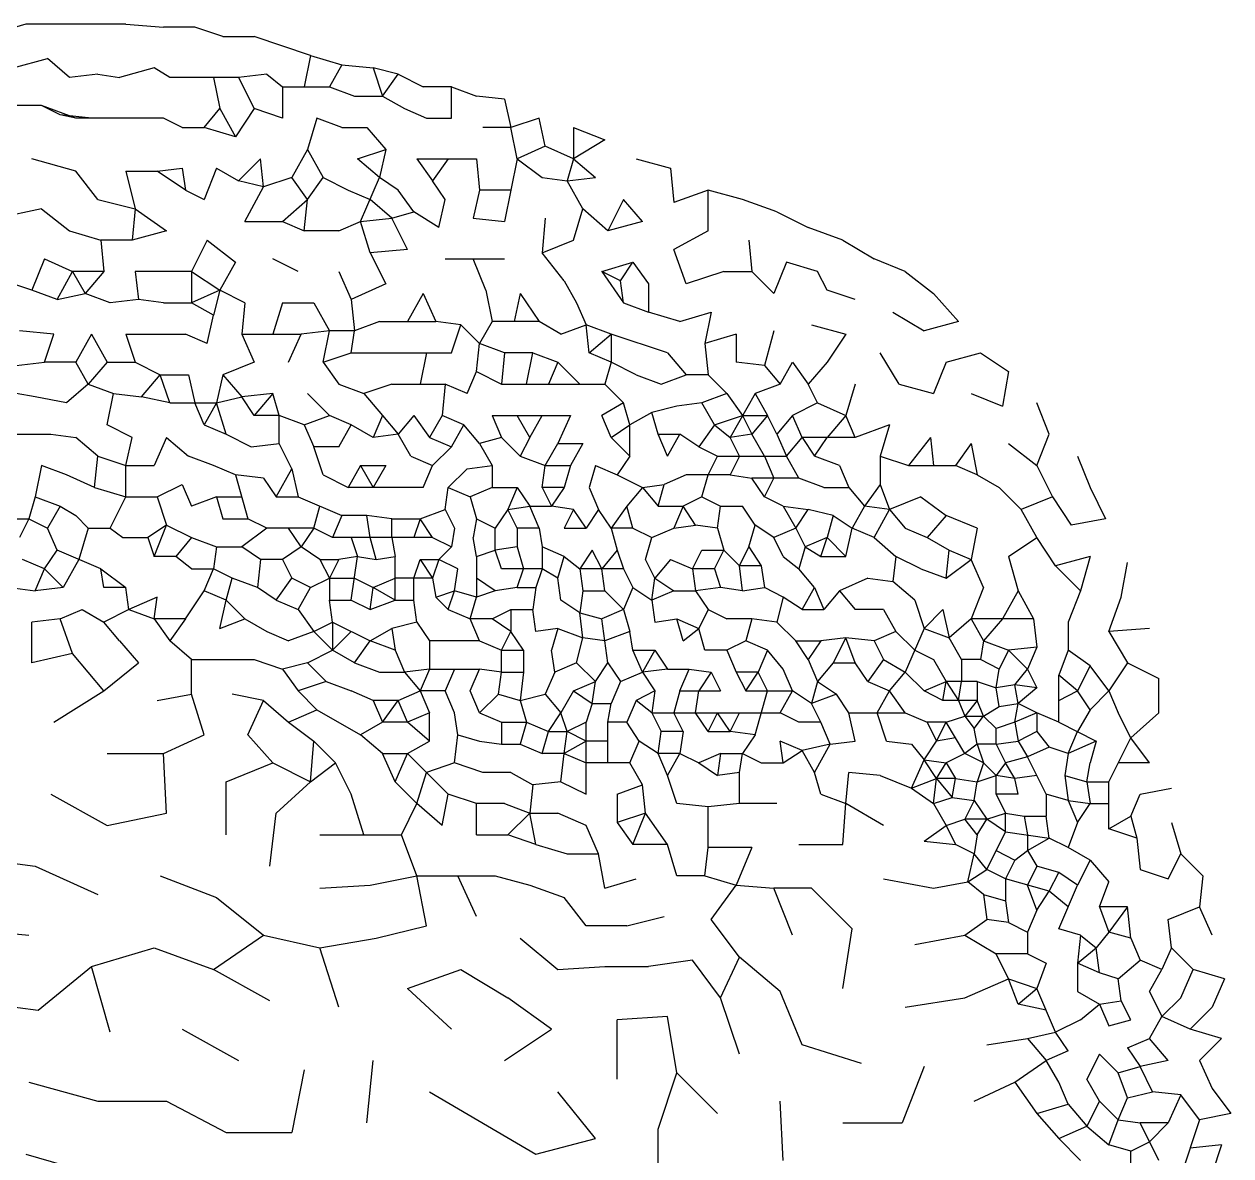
# Model space of a CAD drawing. Extents: x 102 to 1205, y 1 to 1186.
# Drawn here: x 560.5 to 946, y 824.5 to 1186 of the extents above; entities that cross this region are included whole.
import ezdxf

# ---------------------------------------------------------------- set-up
doc = ezdxf.new("R2010")
doc.units = 0
doc.layers.add('SKETCH', color=1, linetype='CONTINUOUS')

msp = doc.modelspace()

# ---------------------------------------------------------------- linework, layer by layer
at = {"layer": 'SKETCH'}
for p, q in [((561, 1186), (551, 1183)), ((593, 1186), (561, 1186)), ((593, 1186), (605, 1185)), ((615, 1185), (605, 1185)), ((624, 1182), (615, 1185)), ((624, 1182), (634, 1182)), ((652, 1176), (634, 1182)), ((652, 1176), (650, 1166)), ((652, 1176), (662, 1173)), ((557, 1172), (568, 1175)), ((575, 1169), (568, 1175)), ((602, 1172), (591, 1169)), ((607, 1169), (602, 1172)), ((662, 1173), (658, 1166)), ((662, 1173), (672, 1172)), ((680, 1170), (672, 1172)), ((672, 1172), (675, 1163)), ((584, 1170), (575, 1169)), ((584, 1170), (591, 1169)), ((629, 1169), (607, 1169)), ((621, 1169), (623, 1159)), ((638, 1170), (629, 1169)), ((629, 1169), (634, 1159)), ((638, 1170), (643, 1166)), ((675, 1163), (680, 1170)), ((680, 1170), (688, 1166)), ((643, 1166), (658, 1166)), ((643, 1166), (643, 1156)), ((658, 1166), (666, 1163)), ((697, 1166), (688, 1166)), ((697, 1156), (697, 1166)), ((697, 1166), (705, 1163)), ((666, 1163), (675, 1163)), ((675, 1163), (682, 1159)), ((714, 1162), (705, 1163)), ((714, 1162), (716, 1153)), ((566, 1160), (537, 1160)), ((577, 1156), (566, 1160)), ((572, 1157), (566, 1160)), ((577, 1156), (572, 1157)), ((582, 1156), (572, 1157)), ((618, 1153), (623, 1159)), ((623, 1159), (628, 1150)), ((634, 1159), (628, 1150)), ((643, 1156), (634, 1159)), ((682, 1159), (689, 1156)), ((605, 1156), (577, 1156)), ((611, 1153), (605, 1156)), ((611, 1153), (618, 1153)), ((628, 1150), (618, 1153)), ((654, 1156), (651, 1146)), ((662, 1153), (654, 1156)), ((662, 1153), (670, 1153)), ((670, 1153), (676, 1146)), ((689, 1156), (697, 1156)), ((716, 1153), (707, 1153)), ((725, 1156), (716, 1153)), ((718, 1143), (716, 1153)), ((727, 1147), (725, 1156)), ((736, 1153), (736, 1143)), ((736, 1153), (746, 1149)), ((746, 1149), (736, 1143)), ((651, 1146), (646, 1137)), ((651, 1146), (656, 1137)), ((667, 1143), (676, 1146)), ((676, 1146), (674, 1137)), ((727, 1147), (718, 1143)), ((736, 1143), (727, 1147)), ((577, 1139), (563, 1143)), ((636, 1143), (629, 1136)), ((637, 1134), (636, 1143)), ((674, 1137), (667, 1143)), ((686, 1143), (691, 1136)), ((686, 1143), (705, 1143)), ((696, 1143), (691, 1136)), ((705, 1143), (706, 1133)), ((718, 1143), (714, 1123)), ((718, 1143), (726, 1137)), ((736, 1143), (734, 1136)), ((736, 1143), (743, 1137)), ((756, 1143), (767, 1140)), ((584, 1130), (577, 1139)), ((593, 1139), (603, 1139)), ((593, 1139), (596, 1127)), ((603, 1139), (611, 1140)), ((612, 1133), (603, 1139)), ((611, 1140), (612, 1133)), ((622, 1140), (618, 1130)), ((622, 1140), (629, 1136)), ((767, 1140), (768, 1129)), ((637, 1134), (629, 1136)), ((631, 1123), (637, 1134)), ((646, 1137), (637, 1134)), ((651, 1130), (646, 1137)), ((651, 1130), (656, 1137)), ((656, 1137), (664, 1133)), ((668, 1123), (674, 1137)), ((680, 1133), (674, 1137)), ((695, 1130), (691, 1136)), ((726, 1137), (734, 1136)), ((734, 1136), (743, 1137)), ((739, 1127), (734, 1136)), ((584, 1130), (596, 1127)), ((612, 1133), (618, 1130)), ((643, 1123), (651, 1130)), ((650, 1120), (651, 1130)), ((664, 1133), (671, 1130)), ((678, 1124), (671, 1130)), ((685, 1126), (680, 1133)), ((693, 1121), (695, 1130)), ((706, 1133), (704, 1124)), ((716, 1133), (706, 1133)), ((752, 1130), (747, 1120)), ((758, 1123), (752, 1130)), ((779, 1133), (768, 1129)), ((779, 1120), (779, 1133)), ((790, 1130), (779, 1133)), ((801, 1126), (790, 1130)), ((566, 1127), (552, 1124)), ((566, 1127), (575, 1120)), ((596, 1127), (595, 1117)), ((596, 1127), (606, 1120)), ((678, 1124), (685, 1126)), ((693, 1121), (685, 1126)), ((736, 1117), (739, 1127)), ((747, 1120), (739, 1127)), ((801, 1126), (811, 1121)), ((631, 1123), (643, 1123)), ((643, 1123), (650, 1120)), ((661, 1120), (668, 1123)), ((668, 1123), (678, 1124)), ((671, 1113), (668, 1123)), ((683, 1114), (678, 1124)), ((704, 1124), (714, 1123)), ((727, 1124), (726, 1113)), ((758, 1123), (747, 1120)), ((575, 1120), (585, 1117)), ((606, 1120), (595, 1117)), ((661, 1120), (650, 1120)), ((779, 1120), (768, 1114)), ((822, 1117), (811, 1121)), ((595, 1117), (585, 1117)), ((585, 1117), (586, 1107)), ((619, 1117), (614, 1107)), ((619, 1117), (628, 1110)), ((726, 1113), (736, 1117)), ((792, 1117), (793, 1107)), ((822, 1117), (832, 1111)), ((567, 1111), (563, 1101)), ((567, 1111), (576, 1107)), ((648, 1107), (640, 1111)), ((683, 1114), (671, 1113)), ((671, 1113), (676, 1103)), ((695, 1111), (714, 1111)), ((708, 1101), (704, 1111)), ((733, 1104), (726, 1113)), ((772, 1103), (768, 1114)), ((842, 1107), (832, 1111)), ((571, 1098), (576, 1107)), ((586, 1107), (576, 1107)), ((576, 1107), (580, 1100)), ((586, 1107), (580, 1100)), ((596, 1107), (597, 1098)), ((614, 1107), (596, 1107)), ((614, 1107), (614, 1097)), ((614, 1107), (623, 1101)), ((628, 1110), (623, 1101)), ((661, 1107), (665, 1098)), ((745, 1107), (755, 1110)), ((745, 1107), (752, 1097)), ((751, 1104), (745, 1107)), ((751, 1104), (755, 1110)), ((755, 1110), (760, 1103)), ((784, 1107), (772, 1103)), ((784, 1107), (793, 1107)), ((800, 1100), (793, 1107)), ((804, 1110), (800, 1100)), ((814, 1107), (804, 1110)), ((817, 1101), (814, 1107)), ((842, 1107), (851, 1100)), ((563, 1101), (554, 1104)), ((676, 1103), (665, 1098)), ((733, 1104), (737, 1097)), ((752, 1097), (751, 1104)), ((760, 1103), (760, 1094)), ((571, 1098), (563, 1101)), ((571, 1098), (580, 1100)), ((588, 1097), (580, 1100)), ((623, 1101), (614, 1097)), ((623, 1101), (621, 1093)), ((631, 1097), (623, 1101)), ((688, 1100), (683, 1091)), ((688, 1100), (692, 1091)), ((708, 1101), (710, 1091)), ((719, 1100), (717, 1091)), ((719, 1100), (725, 1091)), ((826, 1098), (817, 1101)), ((851, 1100), (859, 1091)), ((597, 1098), (588, 1097)), ((605, 1097), (597, 1098)), ((605, 1097), (614, 1097)), ((621, 1093), (614, 1097)), ((631, 1097), (630, 1087)), ((643, 1097), (640, 1087)), ((643, 1097), (653, 1097)), ((653, 1097), (658, 1088)), ((665, 1098), (666, 1088)), ((737, 1097), (740, 1090)), ((752, 1097), (760, 1094)), ((619, 1084), (621, 1093)), ((674, 1091), (666, 1088)), ((674, 1091), (692, 1091)), ((700, 1090), (692, 1091)), ((710, 1091), (706, 1084)), ((725, 1091), (710, 1091)), ((732, 1087), (725, 1091)), ((770, 1091), (760, 1094)), ((770, 1091), (780, 1094)), ((780, 1094), (778, 1084)), ((838, 1094), (848, 1088)), ((859, 1091), (848, 1088)), ((570, 1087), (559, 1088)), ((658, 1088), (649, 1087)), ((656, 1078), (658, 1088)), ((666, 1088), (658, 1088)), ((665, 1081), (666, 1088)), ((697, 1081), (700, 1090)), ((706, 1084), (700, 1090)), ((732, 1087), (740, 1090)), ((748, 1087), (740, 1090)), ((741, 1081), (740, 1090)), ((800, 1088), (797, 1077)), ((812, 1090), (823, 1087)), ((567, 1078), (570, 1087)), ((582, 1087), (577, 1078)), ((582, 1087), (587, 1078)), ((593, 1087), (596, 1078)), ((593, 1087), (612, 1087)), ((619, 1084), (612, 1087)), ((630, 1087), (634, 1078)), ((630, 1087), (649, 1087)), ((645, 1078), (649, 1087)), ((705, 1075), (706, 1084)), ((714, 1081), (706, 1084)), ((741, 1081), (748, 1087)), ((748, 1087), (748, 1078)), ((766, 1081), (748, 1087)), ((788, 1087), (778, 1084)), ((778, 1084), (779, 1074)), ((788, 1087), (788, 1078)), ((823, 1087), (817, 1078)), ((656, 1078), (665, 1081)), ((665, 1081), (697, 1081)), ((689, 1081), (687, 1071)), ((714, 1081), (713, 1071)), ((723, 1081), (714, 1081)), ((721, 1071), (723, 1081)), ((723, 1081), (731, 1078)), ((748, 1078), (741, 1081)), ((766, 1081), (772, 1074)), ((840, 1071), (834, 1081)), ((855, 1078), (866, 1081)), ((866, 1081), (875, 1075)), ((558, 1077), (567, 1078)), ((577, 1078), (567, 1078)), ((581, 1071), (577, 1078)), ((587, 1078), (581, 1071)), ((587, 1078), (596, 1078)), ((596, 1078), (604, 1074)), ((634, 1078), (624, 1074)), ((656, 1078), (661, 1071)), ((731, 1078), (728, 1071)), ((738, 1071), (731, 1078)), ((748, 1078), (746, 1071)), ((756, 1074), (748, 1078)), ((797, 1077), (788, 1078)), ((797, 1077), (802, 1071)), ((802, 1071), (806, 1078)), ((806, 1078), (811, 1071)), ((817, 1078), (811, 1071)), ((855, 1078), (851, 1068)), ((598, 1067), (604, 1074)), ((604, 1074), (613, 1074)), ((607, 1065), (604, 1074)), ((613, 1074), (615, 1065)), ((624, 1074), (622, 1065)), ((624, 1074), (630, 1067)), ((702, 1068), (705, 1075)), ((705, 1075), (713, 1071)), ((756, 1074), (764, 1071)), ((764, 1071), (772, 1074)), ((779, 1074), (772, 1074)), ((779, 1074), (785, 1068)), ((875, 1075), (873, 1064)), ((564, 1067), (558, 1068)), ((581, 1071), (574, 1065)), ((581, 1071), (589, 1068)), ((587, 1058), (589, 1068)), ((589, 1068), (598, 1067)), ((640, 1068), (630, 1067)), ((640, 1068), (634, 1061)), ((642, 1061), (640, 1068)), ((651, 1068), (658, 1061)), ((661, 1071), (669, 1068)), ((678, 1071), (669, 1068)), ((669, 1068), (675, 1061)), ((678, 1071), (695, 1071)), ((695, 1071), (694, 1061)), ((702, 1068), (695, 1071)), ((713, 1071), (746, 1071)), ((752, 1065), (746, 1071)), ((785, 1068), (777, 1065)), ((785, 1068), (790, 1061)), ((794, 1068), (786, 1054)), ((802, 1071), (794, 1068)), ((794, 1068), (798, 1061)), ((814, 1065), (811, 1071)), ((826, 1071), (823, 1061)), ((840, 1071), (851, 1068)), ((863, 1068), (873, 1064)), ((574, 1065), (564, 1067)), ((607, 1065), (598, 1067)), ((607, 1065), (622, 1065)), ((618, 1058), (615, 1065)), ((622, 1065), (618, 1058)), ((622, 1065), (630, 1067)), ((625, 1055), (622, 1065)), ((634, 1061), (630, 1067)), ((752, 1065), (745, 1061)), ((754, 1058), (752, 1065)), ((769, 1064), (761, 1062)), ((777, 1065), (769, 1064)), ((781, 1058), (777, 1065)), ((814, 1065), (806, 1061)), ((814, 1065), (823, 1061)), ((888, 1055), (884, 1065)), ((642, 1061), (634, 1061)), ((642, 1052), (642, 1061)), ((650, 1058), (642, 1061)), ((650, 1058), (658, 1061)), ((665, 1058), (658, 1061)), ((675, 1061), (672, 1054)), ((675, 1061), (680, 1055)), ((685, 1061), (680, 1055)), ((685, 1061), (690, 1054)), ((694, 1061), (690, 1054)), ((701, 1058), (694, 1061)), ((710, 1061), (713, 1054)), ((710, 1061), (735, 1061)), ((722, 1054), (718, 1061)), ((722, 1054), (726, 1061)), ((735, 1061), (731, 1052)), ((748, 1054), (745, 1061)), ((761, 1062), (754, 1058)), ((763, 1055), (761, 1062)), ((781, 1058), (790, 1061)), ((790, 1061), (793, 1055)), ((790, 1061), (798, 1061)), ((798, 1061), (793, 1055)), ((801, 1055), (798, 1061)), ((806, 1061), (801, 1055)), ((809, 1054), (806, 1061)), ((823, 1061), (817, 1054)), ((826, 1054), (823, 1061)), ((595, 1054), (587, 1058)), ((618, 1058), (625, 1055)), ((650, 1058), (653, 1051)), ((661, 1051), (665, 1058)), ((672, 1054), (665, 1058)), ((697, 1051), (701, 1058)), ((706, 1052), (701, 1058)), ((748, 1054), (754, 1058)), ((754, 1048), (754, 1058)), ((781, 1058), (776, 1051)), ((781, 1058), (786, 1054)), ((837, 1058), (826, 1054)), ((837, 1058), (834, 1048)), ((551, 1055), (569, 1055)), ((569, 1055), (577, 1054)), ((584, 1048), (577, 1054)), ((593, 1045), (595, 1054)), ((606, 1054), (602, 1045)), ((606, 1054), (613, 1048)), ((625, 1055), (633, 1051)), ((680, 1055), (672, 1054)), ((684, 1048), (680, 1055)), ((690, 1054), (697, 1051)), ((713, 1054), (706, 1052)), ((719, 1048), (713, 1054)), ((722, 1054), (719, 1048)), ((754, 1048), (748, 1054)), ((766, 1048), (763, 1055)), ((763, 1055), (770, 1055)), ((766, 1048), (770, 1055)), ((776, 1051), (770, 1055)), ((793, 1055), (786, 1054)), ((789, 1048), (786, 1054)), ((797, 1048), (793, 1055)), ((801, 1055), (804, 1048)), ((804, 1048), (809, 1054)), ((809, 1054), (813, 1048)), ((826, 1054), (809, 1054)), ((813, 1048), (817, 1054)), ((850, 1054), (843, 1045)), ((850, 1054), (851, 1045)), ((884, 1045), (888, 1055)), ((633, 1051), (642, 1052)), ((646, 1044), (642, 1052)), ((656, 1042), (653, 1051)), ((661, 1051), (653, 1051)), ((691, 1045), (697, 1051)), ((706, 1052), (710, 1045)), ((727, 1045), (731, 1052)), ((731, 1052), (739, 1052)), ((739, 1052), (735, 1045)), ((776, 1051), (782, 1048)), ((863, 1052), (858, 1045)), ((863, 1052), (865, 1042)), ((875, 1052), (884, 1045)), ((566, 1045), (564, 1035)), ((574, 1042), (566, 1045)), ((583, 1038), (584, 1048)), ((584, 1048), (593, 1045)), ((593, 1035), (593, 1045)), ((593, 1045), (602, 1045)), ((621, 1045), (613, 1048)), ((628, 1042), (621, 1045)), ((668, 1045), (664, 1038)), ((668, 1045), (676, 1045)), ((668, 1045), (672, 1038)), ((676, 1045), (672, 1038)), ((684, 1048), (691, 1045)), ((688, 1038), (691, 1045)), ((702, 1044), (710, 1045)), ((710, 1045), (710, 1038)), ((719, 1048), (727, 1045)), ((726, 1038), (727, 1045)), ((727, 1045), (735, 1045)), ((735, 1045), (733, 1038)), ((743, 1045), (741, 1038)), ((743, 1045), (750, 1042)), ((754, 1048), (750, 1042)), ((779, 1042), (782, 1048)), ((782, 1048), (804, 1048)), ((789, 1048), (786, 1042)), ((797, 1048), (800, 1041)), ((808, 1041), (804, 1048)), ((821, 1045), (813, 1048)), ((821, 1045), (824, 1038)), ((834, 1048), (834, 1039)), ((834, 1048), (843, 1045)), ((843, 1045), (858, 1045)), ((865, 1042), (858, 1045)), ((884, 1045), (889, 1035)), ((897, 1048), (901, 1038)), ((583, 1038), (574, 1042)), ((628, 1042), (632, 1028)), ((637, 1041), (628, 1042)), ((637, 1041), (641, 1035)), ((641, 1035), (646, 1044)), ((646, 1044), (648, 1035)), ((656, 1042), (664, 1038)), ((702, 1044), (696, 1038)), ((750, 1042), (758, 1038)), ((772, 1042), (765, 1039)), ((786, 1042), (772, 1042)), ((777, 1035), (779, 1042)), ((786, 1042), (793, 1041)), ((797, 1035), (793, 1041)), ((808, 1041), (793, 1041)), ((797, 1035), (800, 1041)), ((816, 1038), (808, 1041)), ((865, 1042), (872, 1038)), ((583, 1038), (593, 1035)), ((603, 1035), (611, 1039)), ((611, 1039), (614, 1032)), ((688, 1038), (664, 1038)), ((695, 1031), (696, 1038)), ((696, 1038), (703, 1035)), ((710, 1038), (703, 1035)), ((710, 1038), (718, 1038)), ((718, 1038), (715, 1031)), ((718, 1038), (722, 1032)), ((726, 1038), (729, 1032)), ((733, 1038), (726, 1038)), ((733, 1038), (729, 1032)), ((741, 1038), (744, 1031)), ((758, 1038), (753, 1032)), ((758, 1038), (765, 1039)), ((758, 1038), (763, 1032)), ((763, 1032), (765, 1039)), ((816, 1038), (824, 1038)), ((824, 1038), (829, 1032)), ((834, 1039), (829, 1032)), ((834, 1039), (837, 1031)), ((872, 1038), (879, 1031)), ((901, 1038), (906, 1028)), ((564, 1035), (562, 1028)), ((564, 1035), (572, 1032)), ((588, 1025), (593, 1035)), ((593, 1035), (603, 1035)), ((603, 1035), (606, 1026)), ((622, 1035), (614, 1032)), ((622, 1035), (624, 1028)), ((622, 1035), (630, 1035)), ((641, 1035), (648, 1035)), ((648, 1035), (662, 1029)), ((703, 1035), (705, 1028)), ((777, 1035), (771, 1032)), ((777, 1035), (783, 1032)), ((803, 1032), (797, 1035)), ((847, 1035), (837, 1031)), ((847, 1035), (855, 1029)), ((889, 1035), (879, 1031)), ((889, 1035), (895, 1026)), ((572, 1032), (568, 1025)), ((572, 1032), (577, 1029)), ((653, 1025), (655, 1032)), ((687, 1028), (695, 1031)), ((695, 1031), (698, 1025)), ((715, 1031), (711, 1025)), ((715, 1031), (722, 1032)), ((718, 1025), (715, 1031)), ((725, 1025), (722, 1032)), ((722, 1032), (729, 1032)), ((736, 1031), (729, 1032)), ((736, 1031), (733, 1025)), ((740, 1025), (736, 1031)), ((744, 1031), (740, 1025)), ((748, 1025), (744, 1031)), ((753, 1032), (748, 1025)), ((755, 1025), (753, 1032)), ((763, 1032), (771, 1032)), ((771, 1032), (768, 1025)), ((775, 1026), (771, 1032)), ((782, 1025), (783, 1032)), ((783, 1032), (790, 1032)), ((794, 1026), (790, 1032)), ((803, 1032), (807, 1025)), ((803, 1032), (811, 1031)), ((807, 1025), (811, 1031)), ((819, 1029), (811, 1031)), ((829, 1032), (825, 1025)), ((837, 1031), (829, 1032)), ((832, 1022), (837, 1031)), ((837, 1031), (842, 1025)), ((884, 1022), (879, 1031)), ((555, 1028), (562, 1028)), ((562, 1028), (559, 1022)), ((562, 1028), (568, 1025)), ((577, 1029), (581, 1025)), ((606, 1026), (600, 1022)), ((602, 1016), (606, 1026)), ((606, 1026), (614, 1022)), ((624, 1028), (632, 1028)), ((638, 1025), (632, 1028)), ((662, 1029), (659, 1022)), ((670, 1029), (662, 1029)), ((678, 1028), (670, 1029)), ((671, 1022), (670, 1029)), ((678, 1028), (687, 1028)), ((678, 1022), (678, 1028)), ((687, 1028), (685, 1022)), ((691, 1022), (687, 1028)), ((705, 1028), (704, 1022)), ((705, 1028), (711, 1025)), ((768, 1025), (775, 1026)), ((782, 1025), (775, 1026)), ((792, 1019), (794, 1026)), ((800, 1022), (794, 1026)), ((819, 1029), (817, 1022)), ((819, 1029), (825, 1025)), ((855, 1029), (849, 1022)), ((865, 1025), (855, 1029)), ((906, 1028), (895, 1026)), ((571, 1018), (568, 1025)), ((581, 1025), (578, 1015)), ((581, 1025), (588, 1025)), ((588, 1025), (592, 1022)), ((592, 1022), (600, 1022)), ((600, 1022), (602, 1016)), ((614, 1022), (609, 1016)), ((614, 1022), (622, 1019)), ((638, 1025), (630, 1019)), ((653, 1025), (638, 1025)), ((649, 1019), (645, 1025)), ((653, 1025), (649, 1019)), ((659, 1022), (653, 1025)), ((691, 1022), (659, 1022)), ((665, 1022), (667, 1016)), ((673, 1015), (671, 1022)), ((678, 1022), (679, 1016)), ((691, 1022), (697, 1019)), ((698, 1025), (697, 1019)), ((705, 1016), (704, 1022)), ((711, 1018), (711, 1025)), ((725, 1025), (718, 1025)), ((718, 1025), (718, 1019)), ((725, 1025), (726, 1019)), ((733, 1025), (740, 1025)), ((755, 1025), (748, 1025)), ((748, 1025), (750, 1018)), ((755, 1025), (761, 1022)), ((759, 1015), (761, 1022)), ((761, 1022), (768, 1025)), ((782, 1025), (784, 1018)), ((807, 1025), (800, 1022)), ((803, 1016), (800, 1022)), ((807, 1025), (810, 1019)), ((817, 1022), (810, 1019)), ((815, 1016), (817, 1022)), ((823, 1016), (817, 1022)), ((823, 1016), (825, 1025)), ((832, 1022), (825, 1025)), ((832, 1022), (839, 1016)), ((842, 1025), (849, 1022)), ((849, 1022), (856, 1018)), ((865, 1025), (863, 1015)), ((875, 1016), (884, 1022)), ((890, 1013), (884, 1022)), ((567, 1012), (571, 1018)), ((585, 1012), (571, 1018)), ((622, 1019), (621, 1012)), ((622, 1019), (630, 1019)), ((636, 1015), (630, 1019)), ((649, 1019), (643, 1015)), ((655, 1015), (649, 1019)), ((697, 1019), (693, 1015)), ((705, 1016), (711, 1018)), ((718, 1019), (711, 1018)), ((713, 1012), (711, 1018)), ((718, 1019), (720, 1012)), ((726, 1019), (726, 1012)), ((733, 1016), (726, 1019)), ((742, 1018), (738, 1012)), ((745, 1012), (742, 1018)), ((750, 1018), (745, 1012)), ((750, 1018), (752, 1012)), ((774, 1012), (777, 1018)), ((777, 1018), (784, 1018)), ((781, 1012), (784, 1018)), ((789, 1013), (784, 1018)), ((789, 1013), (792, 1019)), ((792, 1019), (796, 1013)), ((810, 1019), (808, 1012)), ((810, 1019), (815, 1016)), ((855, 1009), (856, 1018)), ((856, 1018), (863, 1015)), ((567, 1012), (560, 1015)), ((578, 1015), (573, 1006)), ((609, 1016), (602, 1016)), ((614, 1012), (609, 1016)), ((636, 1015), (635, 1006)), ((643, 1015), (636, 1015)), ((643, 1015), (646, 1009)), ((655, 1015), (661, 1015)), ((655, 1015), (658, 1009)), ((661, 1015), (658, 1009)), ((667, 1016), (661, 1015)), ((665, 1002), (667, 1016)), ((667, 1016), (673, 1015)), ((673, 1015), (679, 1016)), ((679, 1002), (679, 1016)), ((685, 1009), (687, 1015)), ((687, 1015), (693, 1015)), ((687, 1015), (691, 1009)), ((693, 1015), (691, 1009)), ((699, 1012), (693, 1015)), ((705, 1016), (705, 1003)), ((731, 1009), (733, 1016)), ((733, 1016), (738, 1012)), ((762, 1009), (759, 1015)), ((767, 1015), (762, 1009)), ((767, 1015), (774, 1012)), ((803, 1016), (808, 1012)), ((815, 1016), (823, 1016)), ((839, 1016), (838, 1008)), ((847, 1012), (839, 1016)), ((855, 1009), (863, 1015)), ((867, 1006), (863, 1015)), ((875, 1016), (878, 1005)), ((901, 1016), (890, 1013)), ((901, 1016), (898, 1005)), ((911, 1003), (913, 1014)), ((564, 1005), (567, 1012)), ((573, 1006), (567, 1012)), ((585, 1012), (593, 1006)), ((586, 1006), (585, 1012)), ((614, 1012), (621, 1012)), ((618, 1005), (621, 1012)), ((627, 1009), (621, 1012)), ((698, 1005), (699, 1012)), ((726, 1012), (713, 1012)), ((718, 1006), (720, 1012)), ((726, 1012), (724, 1006)), ((731, 1009), (726, 1012)), ((738, 1012), (739, 1005)), ((752, 1012), (738, 1012)), ((746, 1005), (745, 1012)), ((752, 1012), (755, 1006)), ((781, 1012), (774, 1012)), ((774, 1012), (775, 1005)), ((781, 1012), (783, 1006)), ((790, 1005), (789, 1013)), ((796, 1013), (789, 1013)), ((796, 1013), (797, 1006)), ((813, 1006), (808, 1012)), ((847, 1012), (855, 1009)), ((890, 1013), (898, 1005)), ((625, 1002), (627, 1009)), ((635, 1006), (627, 1009)), ((641, 1002), (646, 1009)), ((652, 1006), (646, 1009)), ((652, 1006), (658, 1009)), ((658, 1009), (658, 1002)), ((658, 1009), (666, 1009)), ((666, 1009), (672, 1006)), ((672, 1006), (679, 1009)), ((691, 1009), (679, 1009)), ((685, 1002), (685, 1009)), ((691, 1009), (692, 1003)), ((711, 1005), (705, 1009)), ((732, 1002), (731, 1009)), ((761, 1002), (762, 1009)), ((762, 1009), (768, 1005)), ((830, 1009), (821, 1005)), ((830, 1009), (838, 1008)), ((845, 1002), (838, 1008)), ((556, 1006), (564, 1005)), ((573, 1006), (564, 1005)), ((593, 1006), (586, 1006)), ((594, 999), (593, 1006)), ((603, 1003), (594, 999)), ((602, 996), (603, 1003)), ((612, 996), (618, 1005)), ((625, 1002), (618, 1005)), ((641, 1002), (635, 1006)), ((648, 999), (652, 1006)), ((671, 999), (672, 1006)), ((679, 1002), (672, 1006)), ((692, 1003), (698, 1005)), ((696, 999), (692, 1003)), ((696, 999), (698, 1005)), ((705, 1003), (698, 1005)), ((703, 996), (705, 1003)), ((711, 1005), (705, 1003)), ((718, 1006), (711, 1005)), ((718, 1006), (724, 1006)), ((724, 1006), (723, 999)), ((739, 1005), (738, 998)), ((739, 1005), (746, 1005)), ((746, 1005), (752, 999)), ((755, 1006), (752, 999)), ((755, 1006), (761, 1002)), ((768, 1005), (761, 1002)), ((768, 1005), (775, 1005)), ((783, 1006), (775, 1005)), ((775, 1005), (779, 999)), ((790, 1005), (783, 1006)), ((790, 1005), (797, 1006)), ((803, 1003), (797, 1006)), ((803, 1003), (801, 995)), ((809, 999), (803, 1003)), ((809, 999), (813, 1006)), ((813, 1006), (816, 999)), ((821, 1005), (816, 999)), ((821, 1005), (826, 999)), ((867, 1006), (863, 996)), ((878, 1005), (873, 996)), ((878, 1005), (883, 996)), ((898, 1005), (894, 995)), ((907, 992), (911, 1003)), ((572, 996), (579, 999)), ((579, 999), (586, 995)), ((594, 999), (586, 995)), ((594, 999), (602, 996)), ((623, 993), (625, 1002)), ((631, 996), (625, 1002)), ((641, 1002), (648, 999)), ((648, 999), (653, 992)), ((659, 995), (658, 1002)), ((658, 1002), (665, 1002)), ((665, 1002), (671, 999)), ((671, 999), (679, 1002)), ((679, 1002), (685, 1002)), ((686, 995), (685, 1002)), ((696, 999), (703, 996)), ((710, 996), (716, 999)), ((716, 999), (716, 992)), ((716, 999), (723, 999)), ((724, 992), (723, 999)), ((738, 998), (732, 1002)), ((752, 999), (745, 996)), ((752, 999), (754, 992)), ((761, 1002), (762, 995)), ((779, 999), (776, 993)), ((779, 999), (785, 996)), ((809, 999), (816, 999)), ((835, 999), (826, 999)), ((835, 999), (839, 992)), ((845, 1002), (848, 993)), ((848, 993), (854, 999)), ((854, 999), (856, 990)), ((572, 996), (563, 995)), ((563, 982), (563, 995)), ((576, 985), (572, 996)), ((591, 989), (586, 995)), ((602, 996), (607, 989)), ((612, 996), (602, 996)), ((612, 996), (607, 989)), ((623, 993), (631, 996)), ((631, 996), (638, 992)), ((653, 992), (659, 995)), ((659, 995), (671, 989)), ((659, 995), (659, 986)), ((686, 995), (678, 993)), ((686, 995), (690, 989)), ((710, 996), (703, 996)), ((706, 989), (703, 996)), ((716, 992), (710, 996)), ((738, 998), (745, 996)), ((739, 990), (738, 998)), ((747, 982), (745, 996)), ((762, 995), (769, 996)), ((771, 989), (769, 996)), ((769, 996), (776, 993)), ((793, 996), (785, 996)), ((793, 996), (791, 989)), ((801, 995), (793, 996)), ((807, 989), (801, 995)), ((863, 996), (856, 990)), ((883, 996), (863, 996)), ((863, 996), (867, 989)), ((873, 996), (867, 989)), ((883, 996), (884, 987)), ((894, 995), (894, 986)), ((638, 992), (645, 989)), ((653, 992), (645, 989)), ((653, 992), (659, 986)), ((665, 992), (659, 986)), ((671, 989), (678, 993)), ((678, 993), (679, 986)), ((713, 986), (716, 992)), ((720, 986), (716, 992)), ((731, 993), (724, 992)), ((731, 993), (729, 986)), ((731, 993), (739, 990)), ((754, 992), (746, 989)), ((755, 986), (754, 992)), ((771, 989), (776, 993)), ((778, 986), (776, 993)), ((839, 992), (832, 989)), ((839, 992), (845, 986)), ((848, 993), (842, 979)), ((848, 993), (856, 990)), ((920, 993), (907, 992)), ((907, 992), (913, 982)), ((591, 989), (597, 982)), ((614, 983), (607, 989)), ((666, 982), (671, 989)), ((679, 986), (671, 989)), ((690, 989), (690, 980)), ((706, 989), (690, 989)), ((706, 989), (713, 986)), ((737, 982), (739, 990)), ((746, 989), (739, 990)), ((791, 989), (785, 986)), ((798, 986), (791, 989)), ((811, 983), (807, 989)), ((807, 989), (815, 989)), ((815, 989), (811, 983)), ((823, 990), (815, 989)), ((823, 990), (819, 982)), ((826, 982), (823, 990)), ((832, 989), (823, 990)), ((832, 989), (835, 983)), ((860, 983), (856, 990)), ((867, 989), (866, 983)), ((867, 989), (875, 986)), ((884, 987), (875, 986)), ((884, 987), (881, 980)), ((576, 985), (563, 982)), ((586, 973), (576, 985)), ((651, 982), (659, 986)), ((666, 982), (659, 986)), ((679, 986), (682, 979)), ((713, 986), (720, 986)), ((713, 979), (713, 986)), ((720, 986), (720, 979)), ((730, 979), (729, 986)), ((758, 979), (755, 986)), ((755, 986), (762, 986)), ((762, 986), (758, 979)), ((762, 986), (766, 980)), ((785, 986), (778, 986)), ((785, 986), (788, 979)), ((798, 986), (795, 979)), ((803, 980), (798, 986)), ((845, 986), (851, 983)), ((875, 986), (872, 980)), ((875, 986), (881, 980)), ((894, 986), (891, 978)), ((901, 981), (894, 986)), ((586, 973), (597, 982)), ((614, 972), (614, 983)), ((614, 983), (634, 983)), ((634, 983), (643, 980)), ((651, 982), (643, 980)), ((643, 980), (648, 973)), ((651, 982), (657, 976)), ((666, 982), (674, 979)), ((690, 980), (682, 979)), ((690, 980), (687, 973)), ((690, 980), (706, 980)), ((698, 980), (695, 973)), ((703, 973), (706, 980)), ((713, 979), (706, 980)), ((737, 982), (730, 979)), ((737, 982), (743, 976)), ((743, 976), (747, 982)), ((747, 982), (751, 976)), ((766, 980), (758, 979)), ((766, 980), (773, 980)), ((770, 973), (773, 980)), ((773, 980), (780, 979)), ((806, 973), (803, 980)), ((811, 983), (814, 976)), ((819, 982), (814, 976)), ((819, 982), (826, 982)), ((830, 976), (826, 982)), ((835, 983), (830, 976)), ((835, 983), (842, 979)), ((851, 983), (855, 976)), ((866, 983), (860, 983)), ((860, 983), (860, 976)), ((872, 980), (866, 983)), ((871, 974), (872, 980)), ((877, 975), (881, 980)), ((881, 980), (884, 974)), ((901, 981), (897, 973)), ((907, 973), (901, 981)), ((913, 982), (907, 973)), ((913, 982), (923, 977)), ((657, 976), (648, 973)), ((657, 976), (665, 973)), ((674, 979), (682, 979)), ((682, 979), (687, 973)), ((712, 972), (713, 979)), ((713, 979), (720, 979)), ((720, 979), (719, 970)), ((730, 979), (727, 972)), ((736, 973), (743, 976)), ((742, 969), (743, 976)), ((751, 976), (748, 969)), ((751, 976), (758, 979)), ((758, 979), (762, 973)), ((780, 979), (776, 973)), ((780, 979), (783, 973)), ((795, 979), (788, 979)), ((788, 979), (791, 973)), ((791, 973), (795, 979)), ((798, 973), (795, 979)), ((814, 976), (812, 969)), ((814, 976), (820, 972)), ((830, 976), (837, 973)), ((837, 973), (842, 979)), ((848, 973), (842, 979)), ((848, 973), (855, 976)), ((854, 970), (855, 976)), ((855, 976), (859, 970)), ((865, 976), (855, 976)), ((859, 970), (860, 976)), ((865, 976), (865, 970)), ((865, 976), (871, 974)), ((891, 963), (891, 978)), ((897, 973), (891, 978)), ((923, 966), (923, 977)), ((570, 963), (586, 973)), ((603, 970), (614, 972)), ((618, 959), (614, 972)), ((637, 970), (627, 972)), ((654, 967), (648, 973)), ((672, 970), (665, 973)), ((680, 970), (687, 973)), ((687, 973), (690, 966)), ((695, 973), (687, 973)), ((698, 966), (695, 973)), ((706, 966), (703, 973)), ((712, 972), (706, 966)), ((712, 972), (719, 970)), ((719, 970), (727, 972)), ((727, 972), (732, 966)), ((736, 973), (732, 966)), ((736, 973), (742, 969)), ((762, 973), (756, 970)), ((762, 973), (761, 966)), ((770, 973), (768, 966)), ((770, 973), (783, 973)), ((775, 966), (776, 973)), ((791, 973), (806, 973)), ((794, 959), (798, 973)), ((802, 966), (806, 973)), ((812, 969), (806, 973)), ((820, 972), (812, 969)), ((824, 966), (820, 972)), ((833, 966), (837, 973)), ((842, 966), (837, 973)), ((854, 970), (848, 973)), ((877, 975), (871, 974)), ((872, 968), (871, 974)), ((884, 974), (877, 975)), ((878, 969), (877, 975)), ((884, 974), (878, 969)), ((891, 970), (897, 973)), ((901, 967), (897, 973)), ((901, 967), (907, 973)), ((907, 973), (910, 966)), ((632, 959), (637, 970)), ((637, 970), (645, 963)), ((680, 970), (672, 970)), ((672, 970), (675, 963)), ((675, 963), (680, 970)), ((683, 963), (680, 970)), ((719, 970), (721, 963)), ((742, 969), (740, 963)), ((742, 969), (748, 969)), ((747, 963), (748, 969)), ((756, 970), (753, 963)), ((761, 966), (756, 970)), ((815, 963), (812, 969)), ((865, 970), (854, 970)), ((859, 970), (861, 965)), ((865, 970), (861, 965)), ((867, 965), (865, 970)), ((867, 965), (872, 968)), ((872, 968), (878, 969)), ((877, 963), (878, 969)), ((884, 966), (878, 969)), ((645, 963), (654, 967)), ((654, 967), (668, 959)), ((690, 966), (683, 963)), ((690, 957), (690, 966)), ((699, 959), (698, 966)), ((706, 966), (713, 963)), ((728, 960), (732, 966)), ((734, 960), (732, 966)), ((761, 966), (764, 960)), ((761, 966), (802, 966)), ((771, 960), (768, 966)), ((779, 960), (775, 966)), ((779, 960), (782, 966)), ((786, 960), (782, 966)), ((786, 960), (789, 966)), ((808, 963), (802, 966)), ((824, 966), (842, 966)), ((826, 957), (824, 966)), ((836, 957), (833, 966)), ((842, 966), (849, 963)), ((855, 963), (861, 965)), ((861, 965), (864, 961)), ((861, 965), (867, 965)), ((864, 961), (867, 965)), ((867, 965), (871, 961)), ((884, 966), (877, 963)), ((891, 963), (884, 966)), ((884, 966), (884, 960)), ((901, 967), (897, 960)), ((914, 958), (910, 966)), ((923, 966), (914, 958)), ((645, 963), (653, 957)), ((675, 963), (668, 959)), ((683, 963), (675, 963)), ((690, 957), (683, 963)), ((713, 963), (713, 956)), ((713, 963), (721, 963)), ((721, 963), (719, 956)), ((721, 963), (728, 960)), ((726, 953), (728, 960)), ((728, 960), (734, 960)), ((733, 953), (734, 960)), ((740, 963), (734, 960)), ((740, 957), (734, 960)), ((740, 940), (740, 963)), ((753, 963), (747, 963)), ((747, 950), (747, 963)), ((757, 957), (753, 963)), ((763, 953), (764, 960)), ((771, 960), (764, 960)), ((771, 960), (770, 953)), ((779, 960), (786, 960)), ((794, 959), (786, 960)), ((815, 963), (808, 963)), ((818, 956), (815, 963)), ((849, 963), (852, 957)), ((855, 963), (849, 963)), ((852, 957), (855, 963)), ((861, 953), (855, 963)), ((865, 956), (864, 961)), ((877, 963), (871, 961)), ((871, 956), (871, 961)), ((877, 963), (878, 957)), ((884, 960), (878, 957)), ((884, 960), (888, 955)), ((891, 963), (903, 957)), ((894, 953), (897, 960)), ((605, 953), (618, 959)), ((632, 959), (640, 950)), ((652, 944), (653, 957)), ((653, 957), (660, 950)), ((675, 953), (668, 959)), ((683, 953), (690, 957)), ((698, 950), (699, 959)), ((699, 959), (706, 957)), ((706, 957), (713, 956)), ((740, 957), (733, 953)), ((747, 957), (740, 957)), ((754, 950), (757, 957)), ((763, 953), (757, 957)), ((794, 959), (790, 953)), ((803, 950), (802, 957)), ((809, 954), (802, 957)), ((818, 956), (826, 957)), ((836, 957), (844, 956)), ((848, 951), (852, 957)), ((858, 958), (852, 957)), ((871, 956), (878, 957)), ((878, 957), (881, 952)), ((903, 957), (894, 953)), ((903, 957), (901, 950)), ((907, 944), (914, 958)), ((920, 950), (914, 958)), ((587, 953), (605, 953)), ((606, 934), (605, 953)), ((679, 944), (675, 953)), ((675, 953), (683, 953)), ((679, 944), (683, 953)), ((696, 940), (683, 953)), ((713, 956), (719, 956)), ((719, 956), (726, 953)), ((733, 953), (726, 953)), ((732, 944), (733, 953)), ((733, 953), (740, 950)), ((770, 953), (763, 953)), ((766, 946), (763, 953)), ((766, 946), (770, 953)), ((770, 953), (776, 950)), ((783, 953), (776, 950)), ((783, 953), (782, 946)), ((783, 953), (790, 953)), ((789, 947), (790, 953)), ((790, 953), (796, 950)), ((803, 950), (809, 954)), ((818, 956), (809, 954)), ((813, 947), (809, 954)), ((813, 947), (818, 956)), ((844, 956), (848, 951)), ((861, 953), (855, 950)), ((865, 956), (861, 953)), ((867, 950), (861, 953)), ((865, 956), (867, 950)), ((871, 956), (865, 956)), ((871, 956), (874, 950)), ((888, 955), (881, 952)), ((894, 953), (888, 955)), ((894, 953), (893, 946)), ((625, 944), (640, 950)), ((640, 950), (652, 944)), ((652, 944), (660, 950)), ((665, 940), (660, 950)), ((698, 950), (689, 947)), ((707, 947), (698, 950)), ((754, 950), (740, 950)), ((758, 943), (754, 950)), ((776, 950), (782, 946)), ((796, 950), (803, 950)), ((844, 942), (848, 951)), ((852, 945), (848, 951)), ((848, 951), (855, 950)), ((852, 945), (855, 950)), ((855, 950), (858, 945)), ((867, 950), (865, 944)), ((871, 946), (867, 950)), ((874, 950), (871, 946)), ((881, 952), (874, 950)), ((877, 945), (874, 950)), ((887, 940), (881, 952)), ((900, 944), (901, 950)), ((920, 950), (910, 950)), ((686, 937), (689, 947)), ((716, 947), (707, 947)), ((716, 947), (723, 943)), ((769, 937), (766, 946)), ((789, 947), (782, 946)), ((789, 937), (789, 947)), ((815, 940), (813, 947)), ((823, 937), (824, 947)), ((834, 946), (824, 947)), ((834, 946), (844, 942)), ((844, 942), (852, 945)), ((851, 937), (852, 945)), ((858, 945), (852, 945)), ((852, 945), (857, 939)), ((857, 939), (858, 945)), ((858, 945), (865, 944)), ((865, 944), (871, 946)), ((877, 945), (871, 946)), ((871, 940), (871, 946)), ((884, 946), (877, 945)), ((878, 940), (877, 945)), ((893, 946), (900, 944)), ((893, 946), (894, 938)), ((625, 927), (625, 944)), ((641, 934), (652, 944)), ((686, 937), (679, 944)), ((723, 943), (722, 934)), ((732, 944), (723, 943)), ((732, 944), (740, 940)), ((750, 940), (758, 943)), ((759, 934), (758, 943)), ((844, 942), (851, 937)), ((864, 938), (865, 944)), ((900, 944), (907, 944)), ((900, 944), (901, 937)), ((907, 929), (907, 944)), ((917, 940), (927, 942)), ((569, 940), (587, 930)), ((669, 927), (665, 940)), ((681, 927), (686, 937)), ((694, 930), (686, 937)), ((694, 930), (696, 940)), ((705, 937), (696, 940)), ((714, 937), (705, 937)), ((705, 927), (705, 937)), ((714, 937), (722, 934)), ((750, 940), (750, 931)), ((779, 936), (769, 937)), ((789, 937), (779, 936)), ((801, 937), (789, 937)), ((815, 940), (823, 937)), ((822, 924), (823, 937)), ((835, 930), (823, 937)), ((851, 937), (857, 939)), ((851, 937), (855, 930)), ((857, 939), (864, 938)), ((864, 938), (861, 932)), ((864, 938), (868, 932)), ((878, 940), (871, 940)), ((871, 940), (874, 934)), ((894, 938), (887, 940)), ((887, 940), (887, 933)), ((894, 938), (901, 937)), ((894, 938), (897, 931)), ((897, 931), (901, 937)), ((901, 937), (907, 937)), ((914, 933), (917, 940)), ((587, 930), (606, 934)), ((639, 917), (641, 934)), ((715, 927), (722, 934)), ((724, 924), (722, 934)), ((722, 934), (731, 934)), ((740, 930), (731, 934)), ((759, 934), (750, 931)), ((755, 924), (759, 934)), ((766, 924), (759, 934)), ((779, 923), (779, 936)), ((868, 932), (874, 934)), ((874, 934), (880, 933)), ((874, 928), (874, 934)), ((880, 933), (881, 927)), ((880, 933), (887, 933)), ((888, 926), (887, 933)), ((907, 929), (914, 933)), ((914, 933), (916, 926)), ((744, 921), (740, 930)), ((750, 931), (755, 924)), ((848, 925), (855, 930)), ((855, 930), (861, 932)), ((855, 930), (858, 924)), ((868, 932), (861, 932)), ((865, 927), (861, 932)), ((865, 927), (868, 932)), ((874, 928), (868, 932)), ((897, 931), (894, 923)), ((927, 931), (930, 921)), ((655, 927), (681, 927)), ((686, 914), (681, 927)), ((705, 927), (715, 927)), ((724, 924), (715, 927)), ((865, 927), (864, 921)), ((868, 916), (874, 928)), ((874, 928), (888, 926)), ((881, 927), (881, 922)), ((881, 922), (888, 926)), ((894, 923), (888, 926)), ((916, 926), (907, 929)), ((916, 926), (917, 916)), ((724, 924), (734, 921)), ((766, 924), (755, 924)), ((769, 914), (766, 924)), ((778, 914), (779, 923)), ((793, 923), (779, 923)), ((793, 923), (788, 911)), ((808, 924), (822, 924)), ((848, 925), (858, 924)), ((864, 921), (858, 924)), ((871, 922), (877, 919)), ((877, 919), (881, 922)), ((881, 922), (884, 917)), ((901, 919), (894, 923)), ((542, 920), (564, 917)), ((734, 921), (744, 921)), ((746, 910), (744, 921)), ((862, 912), (864, 921)), ((868, 916), (864, 921)), ((877, 919), (874, 913)), ((901, 919), (897, 911)), ((901, 919), (907, 912)), ((926, 913), (930, 921)), ((937, 914), (930, 921)), ((564, 917), (584, 908)), ((604, 914), (622, 907)), ((671, 911), (686, 914)), ((689, 898), (686, 914)), ((686, 914), (711, 914)), ((705, 901), (699, 914)), ((711, 914), (722, 911)), ((778, 914), (769, 914)), ((778, 914), (788, 911)), ((862, 912), (868, 916)), ((874, 913), (868, 916)), ((884, 917), (881, 911)), ((891, 915), (884, 917)), ((888, 909), (891, 915)), ((897, 911), (891, 915)), ((917, 916), (926, 913)), ((937, 914), (936, 904)), ((655, 910), (671, 911)), ((722, 911), (733, 907)), ((746, 910), (756, 913)), ((780, 900), (788, 911)), ((788, 911), (800, 910)), ((812, 910), (800, 910)), ((806, 895), (800, 910)), ((825, 897), (812, 910)), ((835, 913), (851, 910)), ((851, 910), (862, 912)), ((867, 908), (862, 912)), ((888, 909), (874, 913)), ((874, 913), (874, 906)), ((884, 903), (881, 911)), ((891, 897), (897, 911)), ((904, 904), (907, 912)), ((622, 907), (637, 895)), ((740, 898), (733, 907)), ((867, 908), (874, 906)), ((867, 908), (868, 900)), ((874, 906), (875, 899)), ((884, 903), (888, 909)), ((894, 904), (888, 909)), ((884, 903), (881, 896)), ((913, 904), (904, 904)), ((904, 904), (907, 896)), ((913, 904), (907, 896)), ((914, 894), (913, 904)), ((926, 900), (936, 904)), ((940, 895), (936, 904)), ((753, 898), (765, 901)), ((789, 888), (780, 900)), ((861, 895), (868, 900)), ((875, 899), (868, 900)), ((875, 899), (881, 896)), ((927, 891), (926, 900)), ((540, 897), (562, 895)), ((621, 884), (637, 895)), ((637, 895), (655, 891)), ((673, 894), (689, 898)), ((753, 898), (740, 898)), ((822, 878), (825, 897)), ((845, 892), (861, 895)), ((861, 895), (871, 889)), ((881, 896), (881, 889)), ((898, 895), (891, 897)), ((898, 895), (897, 886)), ((898, 895), (903, 891)), ((907, 896), (903, 891)), ((914, 894), (907, 896)), ((582, 885), (602, 891)), ((602, 891), (621, 884)), ((655, 891), (673, 894)), ((661, 872), (655, 891)), ((719, 894), (731, 884)), ((897, 886), (903, 891)), ((904, 883), (903, 891)), ((914, 894), (917, 887)), ((927, 891), (924, 884)), ((934, 884), (927, 891)), ((774, 887), (760, 885)), ((783, 875), (774, 887)), ((783, 875), (789, 888)), ((802, 877), (789, 888)), ((875, 881), (871, 889)), ((881, 889), (871, 889)), ((881, 889), (887, 886)), ((910, 881), (917, 887)), ((924, 884), (917, 887)), ((565, 871), (582, 885)), ((588, 864), (582, 885)), ((639, 874), (621, 884)), ((683, 878), (700, 884)), ((700, 884), (715, 875)), ((731, 884), (746, 885)), ((746, 885), (760, 885)), ((887, 886), (884, 878)), ((904, 883), (897, 886)), ((897, 886), (897, 877)), ((910, 881), (904, 883)), ((920, 877), (924, 884)), ((930, 875), (934, 884)), ((944, 881), (934, 884)), ((861, 875), (875, 881)), ((875, 881), (884, 878)), ((878, 873), (875, 881)), ((911, 874), (910, 881)), ((944, 881), (940, 872)), ((697, 865), (683, 878)), ((809, 860), (802, 877)), ((878, 873), (884, 878)), ((890, 864), (884, 878)), ((897, 877), (904, 873)), ((920, 877), (924, 869)), ((543, 874), (565, 871)), ((729, 865), (715, 875)), ((789, 857), (783, 875)), ((842, 872), (861, 875)), ((887, 871), (878, 873)), ((898, 868), (904, 873)), ((904, 873), (911, 874)), ((904, 873), (907, 866)), ((914, 868), (911, 874)), ((930, 875), (924, 869)), ((933, 865), (940, 872)), ((766, 869), (750, 868)), ((750, 849), (750, 868)), ((769, 851), (766, 869)), ((898, 868), (890, 864)), ((907, 866), (914, 868)), ((920, 862), (924, 869)), ((933, 865), (924, 869)), ((611, 865), (629, 855)), ((714, 855), (729, 865)), ((881, 862), (890, 864)), ((894, 858), (890, 864)), ((943, 862), (933, 865)), ((828, 854), (809, 860)), ((868, 860), (881, 862)), ((881, 862), (887, 855)), ((913, 859), (920, 862)), ((926, 855), (920, 862)), ((936, 855), (943, 862)), ((894, 858), (887, 855)), ((904, 857), (900, 849)), ((910, 851), (904, 857)), ((913, 859), (917, 853)), ((650, 852), (646, 832)), ((670, 835), (672, 855)), ((848, 853), (841, 835)), ((877, 848), (887, 855)), ((891, 848), (887, 855)), ((910, 851), (917, 853)), ((926, 855), (917, 853)), ((921, 845), (917, 853)), ((936, 855), (940, 846)), ((763, 833), (769, 851)), ((782, 838), (769, 851)), ((904, 842), (900, 849)), ((913, 843), (910, 851)), ((562, 848), (584, 842)), ((690, 845), (724, 825)), ((743, 830), (731, 845)), ((864, 842), (877, 848)), ((877, 848), (884, 838)), ((894, 841), (891, 848)), ((913, 843), (921, 845)), ((930, 844), (921, 845)), ((940, 846), (946, 838)), ((584, 842), (606, 842)), ((606, 842), (625, 832)), ((803, 823), (802, 842)), ((884, 838), (894, 841)), ((894, 841), (900, 834)), ((904, 842), (900, 834)), ((904, 842), (910, 836)), ((910, 836), (913, 843)), ((930, 844), (926, 835)), ((936, 836), (930, 844)), ((884, 838), (891, 830)), ((946, 838), (936, 836)), ((763, 794), (763, 833)), ((822, 835), (841, 835)), ((891, 830), (900, 834)), ((900, 834), (907, 828)), ((907, 828), (910, 836)), ((910, 836), (917, 835)), ((923, 823), (917, 835)), ((926, 835), (917, 835)), ((926, 835), (920, 829)), ((936, 836), (930, 818)), ((625, 832), (646, 832)), ((724, 825), (743, 830)), ((891, 830), (898, 823)), ((914, 826), (920, 829)), ((561, 825), (582, 819)), ((914, 826), (907, 828)), ((914, 819), (914, 826)), ((943, 828), (933, 827)), ((943, 828), (940, 819))]:
    msp.add_line(p, q, dxfattribs=at)

doc.saveas('drawing.dxf')
